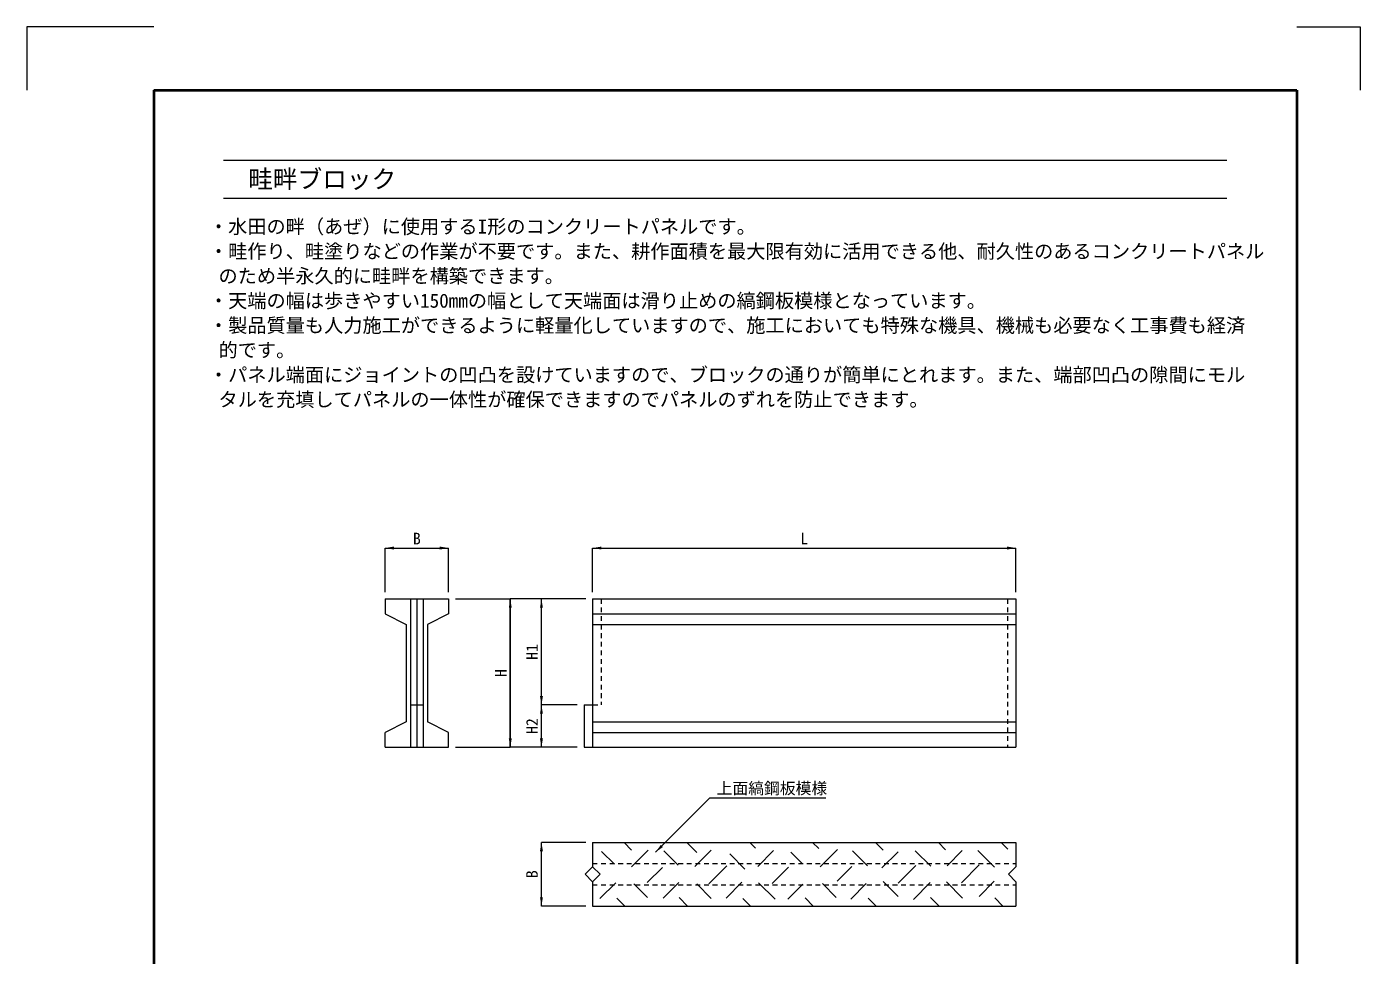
# Model space of a CAD drawing. Units: millimetres, scale not verified. Extents: x 112 to 3262, y 190 to 4645.
# Drawn here: x 112 to 3262, y 2452 to 4645 of the extents above; entities that cross this region are included whole.
import ezdxf
from ezdxf.enums import TextEntityAlignment as Align

# ---------------------------------------------------------------- set-up
doc = ezdxf.new("R2010")
doc.units = ezdxf.units.MM
doc.header["$LTSCALE"] = 15
doc.linetypes.add('USER1', pattern=[1.35, 0.75, -0.6])
doc.layers.add('0_2', color=7, linetype='Continuous')
for name, color, linetype, lineweight in [('Defpoints_3', 7, 'Continuous', 13), ('図枠', 7, 'Continuous', 5), ('寸法線', 7, 'Continuous', 9), ('本体', 2, 'Continuous', 20)]:
    doc.layers.add(name, color=color, linetype=linetype, lineweight=lineweight)
doc.styles.add('ＭＳ ゴシック', font='')
doc.styles.get('ＭＳ ゴシック').set_extended_font_data('MS Gothic')

# ---------------------------------------------------------------- blocks, each defined once
blk = doc.blocks.new('filled_arrow')
at = {"color": 0, "linetype": 'Continuous', "lineweight": -2}
blk.add_solid([(7.5, 1.25), (0, 0), (7.5, -1.25)], dxfattribs=at)

msp = doc.modelspace()

# ---------------------------------------------------------------- linework, layer by layer
at = {"layer": 'Defpoints_3'}
for p, q in [((111.51, 4644.78), (111.51, 4494.78)), ((411.51, 4644.78), (111.51, 4644.78)), ((3111.51, 4644.78), (3261.51, 4644.78)), ((3261.51, 4644.78), (3261.51, 4494.78))]:
    msp.add_line(p, q, dxfattribs=at)
at = {"layer": '図枠', "lineweight": 40}
for p, q in [((411.51, 4494.78), (3111.51, 4494.78)), ((411.51, 4494.78), (411.51, 339.78)), ((3111.51, 4494.78), (3111.51, 339.78))]:
    msp.add_line(p, q, dxfattribs=at)
at = {"layer": '図枠', "lineweight": 13}
for p, q in [((576.51, 4329.78), (2946.51, 4329.78)), ((576.51, 4239.78), (2946.51, 4239.78))]:
    msp.add_line(p, q, dxfattribs=at)
at = {"layer": '寸法線'}
for p, q in [((958.12, 3413.57), (1108.12, 3413.57)), ((958.12, 3309.29), (958.12, 3413.57)), ((1108.12, 3309.29), (1108.12, 3413.57)), ((1448.12, 3413.57), (2448.12, 3413.57)), ((1448.12, 3309.29), (1448.12, 3413.57)), ((2448.12, 3309.29), (2448.12, 3413.57)), ((1124.12, 3293.29), (1253.75, 3293.29)), ((1253.75, 2943.29), (1253.75, 3293.29)), ((1432.12, 3293.29), (1253.75, 3293.29)), ((1253.75, 3293.29), (1253.75, 2943.29)), ((1327.37, 3043.29), (1327.37, 3293.29)), ((1432.12, 3293.29), (1327.37, 3293.29)), ((1327.37, 2943.29), (1327.37, 3043.29)), ((1412.12, 3043.29), (1327.37, 3043.29)), ((1412.12, 3043.29), (1327.37, 3043.29)), ((1124.12, 2943.29), (1253.75, 2943.29)), ((1412.12, 2943.29), (1253.75, 2943.29)), ((1412.12, 2943.29), (1327.37, 2943.29)), ((1327.37, 2568.29), (1327.37, 2718.29)), ((1432.12, 2718.29), (1327.37, 2718.29)), ((1432.12, 2568.29), (1327.37, 2568.29))]:
    msp.add_line(p, q, dxfattribs=at)
msp.add_lwpolyline([(1597.11, 2695.45), (1725.26, 2823.6), (1999, 2823.6)], dxfattribs=at)
at = {"layer": '本体'}
for p, q in [((958.12, 3293.29), (1108.12, 3293.29)), ((958.12, 3293.29), (958.12, 3258.29)), ((1108.12, 3293.29), (1108.12, 3258.29)), ((1448.12, 3293.29), (1448.12, 2943.29)), ((1448.12, 3293.29), (2448.12, 3293.29)), ((2448.12, 3293.29), (2448.12, 2943.29)), ((958.12, 3258.29), (1008.12, 3233.29)), ((1108.12, 3258.29), (1058.12, 3233.29)), ((1008.12, 3233.29), (1008.12, 3003.29)), ((1058.12, 3233.29), (1058.12, 3003.29)), ((1008.12, 3003.29), (958.12, 2978.29)), ((1108.12, 2978.29), (1058.12, 3003.29)), ((958.12, 2943.29), (958.12, 2978.29)), ((1108.12, 2943.29), (1108.12, 2978.29)), ((958.12, 2943.29), (1108.12, 2943.29)), ((1448.12, 2943.29), (2448.12, 2943.29)), ((1448.12, 2718.29), (2448.12, 2718.29)), ((1448.12, 2718.29), (1448.12, 2660.97)), ((2448.12, 2718.29), (2448.12, 2660.97)), ((1448.12, 2660.97), (1465.8, 2643.29)), ((2430.44, 2643.29), (2448.12, 2660.97)), ((1465.8, 2643.29), (1448.12, 2625.61)), ((1448.12, 2625.61), (1448.12, 2568.29)), ((2448.12, 2625.61), (2430.44, 2643.29)), ((2448.12, 2625.61), (2448.12, 2568.29)), ((1448.12, 2568.29), (2448.12, 2568.29))]:
    msp.add_line(p, q, dxfattribs=at)
at = {"layer": '本体', "lineweight": 15}
for p, q in [((1018.12, 3293.29), (1018.12, 2943.29)), ((1033.12, 3293.29), (1033.12, 2943.29)), ((1048.12, 3293.29), (1048.12, 2943.29)), ((1018.12, 3043.29), (1048.12, 3043.29)), ((1428.12, 3043.29), (1428.12, 2943.29)), ((1428.12, 3043.29), (1448.12, 3043.29)), ((1428.12, 2943.29), (1448.12, 2943.29)), ((1430.44, 2643.29), (1448.12, 2660.97)), ((1448.12, 2625.61), (1430.44, 2643.29))]:
    msp.add_line(p, q, dxfattribs=at)
at = {"layer": '本体', "linetype": 'USER1', "lineweight": 9}
for p, q in [((1468.12, 3293.29), (1468.12, 3043.29)), ((2428.12, 3293.29), (2428.12, 2943.29)), ((1449.41, 3043.29), (1468.12, 3043.29)), ((1448.12, 2668.29), (2448.12, 2668.29)), ((1448.12, 2618.29), (2448.12, 2618.29))]:
    msp.add_line(p, q, dxfattribs=at)
at = {"layer": '本体', "lineweight": 13}
for p, q in [((1448.12, 3258.29), (2448.12, 3258.29)), ((1448.12, 3233.29), (2448.12, 3233.29)), ((1448.12, 3003.29), (2448.12, 3003.29)), ((1448.12, 2978.29), (2448.12, 2978.29))]:
    msp.add_line(p, q, dxfattribs=at)
at = {"layer": '本体', "color": 7, "lineweight": 5}
for p, q in [((1540.24, 2700.51), (1522.46, 2718.29)), ((1694.35, 2694.89), (1670.95, 2718.29)), ((1833.17, 2704.57), (1819.45, 2718.29)), ((1982.18, 2704.04), (1967.94, 2718.29)), ((2134.65, 2700.08), (2116.43, 2718.29)), ((2281.91, 2701.31), (2264.93, 2718.29)), ((2429.23, 2702.48), (2413.42, 2718.29)), ((1499.72, 2666.78), (1469.13, 2697.37)), ((1579.34, 2699.79), (1540.26, 2660.71)), ((1650.43, 2664.57), (1616.45, 2698.55)), ((1728.36, 2700.32), (1689.27, 2661.23)), ((1807.94, 2655.55), (1772.25, 2691.23)), ((1875.67, 2699.14), (1838.29, 2661.76)), ((1943.36, 2668.62), (1916.17, 2695.81)), ((2026.38, 2701.36), (1985.6, 2660.57)), ((2097.52, 2662.95), (2062.15, 2698.33)), ((2169.88, 2696.36), (2131.56, 2658.04)), ((2246.93, 2662.03), (2210.09, 2698.88)), ((2321.01, 2699), (2285.4, 2663.38)), ((2397.2, 2660.26), (2358.12, 2699.34)), ((1613.07, 2659.27), (1577.39, 2623.59)), ((1765.48, 2663.19), (1723, 2620.71)), ((1911.09, 2660.31), (1872.01, 2621.23)), ((2060.54, 2661.27), (2026.12, 2626.85)), ((2211.43, 2663.66), (2170.16, 2622.39)), ((2361.54, 2665.28), (2319.57, 2623.32)), ((1502.88, 2623.33), (1465.49, 2585.94)), ((1577.88, 2588.62), (1545.59, 2620.9)), ((1651.89, 2623.85), (1614.5, 2586.47)), ((1728.6, 2586.4), (1694.61, 2620.38)), ((1800.9, 2624.37), (1763.52, 2586.99)), ((1879.31, 2584.18), (1840.23, 2623.26)), ((1944.82, 2619.79), (1909.13, 2584.11)), ((2023.23, 2588.76), (1990.94, 2621.04)), ((2094.71, 2621.19), (2058.15, 2584.63)), ((2169.75, 2590.74), (2134.36, 2626.1)), ((2245.6, 2623.59), (2205.81, 2583.79)), ((2322.11, 2586.86), (2283.79, 2625.18)), ((2361.35, 2590.97), (2397.04, 2626.66)), ((1523.97, 2568.29), (1505.08, 2587.18)), ((1672.46, 2568.29), (1652.39, 2588.36)), ((1820.96, 2568.29), (1803.1, 2586.14)), ((1969.45, 2568.29), (1950.42, 2587.32)), ((2117.94, 2568.29), (2099.43, 2586.8)), ((2266.44, 2568.29), (2246.66, 2588.06)), ((2397.99, 2587.24), (2416.94, 2568.29))]:
    msp.add_line(p, q, dxfattribs=at)

# ---------------------------------------------------------------- block references
at = {"layer": '寸法線', "xscale": 2.77, "yscale": 2.77}
for p in [(958.12, 3413.57), (1448.12, 3413.57)]:
    msp.add_blockref('filled_arrow', p, dxfattribs=at)
for p, rotation in [((1108.12, 3413.57), 180), ((2448.12, 3413.57), 180), ((1253.75, 3293.29), 270), ((1253.75, 3293.29), 270), ((1327.37, 3293.29), 270), ((1327.37, 3043.29), 90), ((1327.37, 3043.29), 270), ((1253.75, 2943.29), 90), ((1253.75, 2943.29), 90), ((1327.37, 2943.29), 90), ((1327.37, 2718.29), 270), ((1597.11, 2695.45), 45), ((1327.37, 2568.29), 90)]:
    msp.add_blockref('filled_arrow', p, dxfattribs=dict(at, rotation=rotation))

# ---------------------------------------------------------------- texts
at = {"layer": '0_2', "style": 'ＭＳ ゴシック'}
for s, p in [('・水田の畔（あぜ）に使用するI形のコンクリートパネルです。', (542.02, 4189.34)), ('・畦作り、畦塗りなどの作業が不要です。また、耕作面積を最大限有効に活用できる他、耐久性のあるコンクリートパネル', (542.02, 4131)), (' のため半永久的に畦畔を構築できます。', (542.02, 4072.67)), ('・天端の幅は歩きやすい150mmの幅として天端面は滑り止めの縞鋼板模様となっています。', (542.02, 4014.34)), ('・製品質量も人力施工ができるように軽量化していますので、施工においても特殊な機具、機械も必要なく工事費も経済', (542.02, 3956)), (' 的です。', (542.02, 3897.67)), ('・パネル端面にジョイントの凹凸を設けていますので、ブロックの通りが簡単にとれます。また、端部凹凸の隙間にモル', (542.02, 3839.34)), (' タルを充填してパネルの一体性が確保できますのでパネルのずれを防止できます。', (542.02, 3781))]:
    msp.add_text(s, height=33.23, dxfattribs=at).set_placement(p, align=Align.TOP_LEFT)
at = {"layer": '図枠', "style": 'ＭＳ ゴシック'}
msp.add_text('\u3000畦畔ブロック', height=42.72, dxfattribs=at).set_placement((576.51, 4284.78), align=Align.MIDDLE_LEFT)
at = {"layer": '寸法線', "style": 'ＭＳ ゴシック'}
for s, p in [('B', (1033.12, 3435.97)), ('L', (1948.12, 3435.97))]:
    msp.add_text(s, height=27.34, dxfattribs=at).set_placement(p, align=Align.MIDDLE_CENTER)
for s, p in [('H1', (1304.97, 3168.29)), ('H', (1231.35, 3118.29)), ('H', (1231.35, 3118.29)), ('H2', (1304.97, 2993.29)), ('B', (1304.97, 2643.29))]:
    msp.add_text(s, height=27.34, rotation=90, dxfattribs=at).set_placement(p, align=Align.MIDDLE_CENTER)
msp.add_text('上面縞鋼板模様', height=27.34, dxfattribs=at).set_placement((1741.26, 2859.92), align=Align.TOP_LEFT)

doc.saveas('drawing.dxf')
